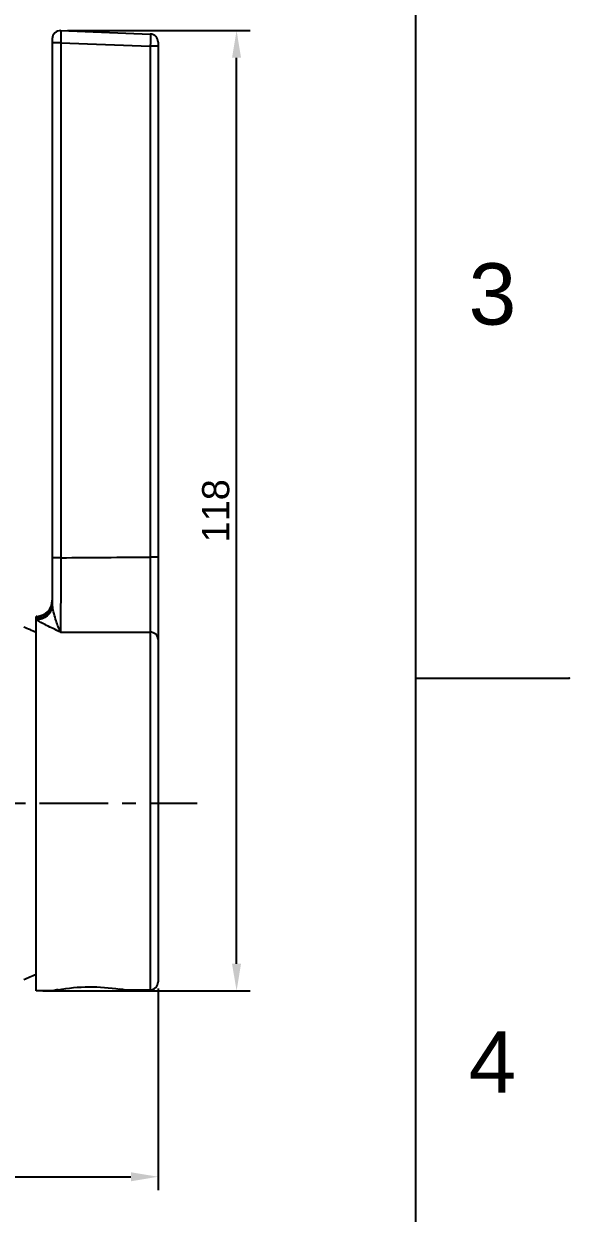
# Model space of a CAD drawing. Header units: millimetres. Extents: x 789 to 1209, y 393 to 987.
# Drawn here: x 1158.9 to 1209.1, y 711 to 820.5 of the extents above; entities that cross this region are included whole.
import ezdxf

# ---------------------------------------------------------------- set-up
doc = ezdxf.new("R2010")
doc.units = ezdxf.units.MM
doc.header["$LTSCALE"] = 0.1
doc.linetypes.add('CENTERX2', pattern=[101.6, 63.5, -12.7, 12.7, -12.7])
doc.layers.add('CENTER', color=1, linetype='CENTERX2')
doc.layers.add('DIM', color=3, linetype='Continuous')
doc.styles.get("Standard").update_dxf_attribs({"font": 'arial.ttf'})
doc.dimstyles.new('ISO-25', dxfattribs={"dimtxt": 2.5, "dimasz": 2.5, "dimexe": 1.25, "dimexo": 0.625, "dimtad": 1, "dimlfac": 1.333333, "dimtxsty": 'Standard', "dimcen": 2.5, "dimadec": 0, "dimazin": 0, "dimtfac": 1, "dimtmove": 0, "dimatfit": 3, "dimfxl": 0, "dimarcsym": 0})

# ---------------------------------------------------------------- blocks, each defined once
blk = doc.blocks.new('*D5')
at = {"layer": 'Defpoints', "color": 0}
for p in [(1093.73, 748.74), (1171.28, 732.29), (1171.28, 714.33)]:
    blk.add_point(p, dxfattribs=at)
at = {"layer": 'DIM', "color": 0, "lineweight": -2}
for p, q in [((1093.73, 748.11), (1093.73, 713.08)), ((1171.28, 731.67), (1171.28, 713.08)), ((1096.23, 714.33), (1168.78, 714.33))]:
    blk.add_line(p, q, dxfattribs=at)
at = {"layer": 'DIM', "color": 0}
for points in [[(1096.23, 714.74), (1096.23, 713.91), (1093.73, 714.33)], [(1168.78, 714.74), (1168.78, 713.91), (1171.28, 714.33)]]:
    blk.add_solid(points, dxfattribs=at)
at = {"layer": 'DIM', "color": 0, "insert": (1137.56, 716.46), "char_height": 2.5, "attachment_point": 5}
blk.add_mtext('103,4', dxfattribs=at)
blk = doc.blocks.new('*D10')
at = {"layer": 'Defpoints', "color": 0}
for p in [(1162.3, 819.92), (1178.51, 819.92), (1160.03, 731.45)]:
    blk.add_point(p, dxfattribs=at)
at = {"layer": 'DIM', "color": 0, "lineweight": -2}
for p, q in [((1162.93, 819.92), (1179.76, 819.92)), ((1178.51, 733.95), (1178.51, 817.42)), ((1160.66, 731.45), (1179.76, 731.45))]:
    blk.add_line(p, q, dxfattribs=at)
at = {"layer": 'DIM', "color": 0}
for points in [[(1178.09, 817.42), (1178.92, 817.42), (1178.51, 819.92)], [(1178.09, 733.95), (1178.92, 733.95), (1178.51, 731.45)]]:
    blk.add_solid(points, dxfattribs=at)
at = {"layer": 'DIM', "color": 0, "insert": (1176.6, 775.68), "char_height": 2.5, "attachment_point": 5, "rotation": 90}
blk.add_mtext('118', dxfattribs=at)

msp = doc.modelspace()

# ---------------------------------------------------------------- linework, layer by layer
for p, q in [((1195.0082, 406.7277), (1195.0082, 972.3843)), ((1195.0082, 760.2631), (1209.1496, 760.2631))]:
    msp.add_line(p, q)
at = {"color": 7, "linetype": 'Continuous'}
for p, q in [((1162.3117, 819.9189), (1170.5617, 819.6016)), ((1161.5328, 819.1694), (1161.5328, 767.2424)), ((1162.3117, 818.7947), (1161.5328, 818.7947)), ((1162.3117, 818.7947), (1162.3117, 771.3576)), ((1162.3117, 818.7947), (1170.5617, 818.4774)), ((1171.2828, 818.8521), (1171.2828, 732.2911)), ((1170.5617, 818.4774), (1170.5617, 771.4155)), ((1171.2828, 818.4774), (1170.5617, 818.4774)), ((1162.3117, 771.3576), (1161.5328, 771.3576)), ((1171.2828, 771.4155), (1170.5617, 771.4155)), ((1160.1085, 765.9482), (1160.0328, 765.9488)), ((1160.0328, 731.4488), (1160.0328, 765.9488)), ((1160.1085, 765.6304), (1160.1085, 765.9482)), ((1170.5394, 764.5051), (1170.5394, 731.5405)), ((1161.5328, 731.4619), (1160.0328, 731.4488)), ((1170.5394, 731.5405), (1168.2828, 731.5208))]:
    msp.add_line(p, q, dxfattribs=at)
for centre, radius, start, end in [((1162.2828, 819.1694), 0.75, 87.797402, 180), ((1170.5328, 818.8521), 0.75, 0, 87.797402), ((1160.0328, 767.4464), 1.5, 272.890774, 0), ((1152.5328, 748.7363), 17.4375, 64.483778, 68.556017), ((1152.5328, 748.7363), 17.4375, 291.443983, 295.509632), ((1170.5328, 732.2905), 0.75, 270.5, 0), ((1165.086, 714.1798), 17.6436, 99.848146, 101.618143), ((1164.9131, 713.5974), 18.2374, 79.352386, 81.053416)]:
    msp.add_arc(centre, radius, start, end, dxfattribs=at)
for points, knots in [([(1162.3117, 819.9189), (1162.3191, 819.9186), (1162.313, 819.8742), (1162.3246, 819.8255), (1162.3218, 819.7149), (1162.3243, 819.5804), (1162.3228, 819.4111), (1162.3198, 819.1466), (1162.3153, 818.9382), (1162.3117, 818.7947)], [0, 0, 0, 0, 0.01984385, 0.07681259, 0.16910029, 0.29325968, 0.44459814, 0.61729552, 1, 1, 1, 1]), ([(1170.5617, 819.6016), (1170.5691, 819.6013), (1170.563, 819.5569), (1170.5746, 819.5082), (1170.5718, 819.3976), (1170.5743, 819.2631), (1170.5728, 819.0938), (1170.5698, 818.8293), (1170.5653, 818.6209), (1170.5617, 818.4774)], [0, 0, 0, 0, 0.01984585, 0.07681555, 0.16909926, 0.29324973, 0.4445816, 0.6172787, 1, 1, 1, 1]), ([(1162.3117, 771.3576), (1162.3111, 770.6433), (1162.3074, 768.3523), (1162.3044, 766.0613), (1162.2894, 764.4847)], [0, 0, 0, 0, 0.31179384, 1, 1, 1, 1]), ([(1170.5617, 771.4155), (1170.5612, 770.6934), (1170.5575, 768.3899), (1170.5548, 766.0864), (1170.5394, 764.5051)], [0, 0, 0, 0, 0.31348748, 1, 1, 1, 1]), ([(1161.5328, 767.2424), (1161.5328, 766.8748), (1161.2303, 766.109), (1160.4783, 765.779), (1160.1085, 765.7606)], [0, 0, 0, 0, 0.49812788, 1, 1, 1, 1]), ([(1161.5624, 766.8698), (1161.4965, 766.5384), (1161.128, 765.9059), (1160.4444, 765.6407), (1160.1085, 765.6304)], [0, 0, 0, 0, 0.50136936, 1, 1, 1, 1]), ([(1162.2894, 764.4848), (1162.1299, 764.8273), (1161.846, 765.6117), (1161.6253, 766.4195), (1161.5624, 766.8702)], [0, 0, 0, 0, 0.45361623, 1, 1, 1, 1]), ([(1162.2894, 764.4847), (1162.0702, 764.6013), (1161.6418, 764.8169), (1161.0289, 765.1101), (1160.5184, 765.3676), (1160.2166, 765.5366), (1160.1085, 765.6304)], [0, 0, 0, 0, 0.30208286, 0.58360073, 0.8258068, 1, 1, 1, 1]), ([(1171.2828, 763.8142), (1171.2828, 763.9918), (1171.1099, 764.3685), (1170.7275, 764.5036), (1170.5394, 764.5051)], [0, 0, 0, 0, 0.485563, 1, 1, 1, 1]), ([(1162.0683, 731.5634), (1163.0048, 731.7267), (1164.9064, 731.9074), (1166.8111, 731.7607), (1167.7493, 731.6129)], [0, 0, 0, 0, 0.5002209, 1, 1, 1, 1])]:
    msp.add_open_spline(points, degree=3, knots=knots, dxfattribs=at)
for points in [[(1162.3117, 771.3576), (1165.0616, 771.3776), (1167.8116, 771.3969), (1170.5617, 771.4155)], [(1161.5624, 766.8702), (1161.5452, 766.9934), (1161.5328, 767.1179), (1161.5328, 767.2424)], [(1162.2894, 764.4847), (1165.0394, 764.4921), (1167.7894, 764.4988), (1170.5394, 764.5051)]]:
    msp.add_open_spline(points, degree=3, dxfattribs=at)
msp.add_point((1209.1496, 760.2631))
at = {"layer": 'CENTER'}
msp.add_line((1089.2214, 748.7363), (1174.8876, 748.7363), dxfattribs=at)

# ---------------------------------------------------------------- texts
at = {"char_height": 5.6566, "attachment_point": 5}
for s, insert in [('3', (1202.0789, 795.6166)), ('4', (1202.0789, 724.9095))]:
    msp.add_mtext_dynamic_manual_height_columns(s, width=50, gutter_width=12.5, heights=[0], dxfattribs=dict(at, insert=insert))

# ---------------------------------------------------------------- dimensions: what is measured, and where the dimension line sits
at = {"layer": 'DIM'}
dim = msp.add_linear_dim(base=(1178.5057, 819.9192), p1=(1160.0328, 731.4488), p2=(1162.3021, 819.9192), angle=90, text='118', dimstyle='ISO-25', dxfattribs=at)
dim.commit()
dim.dimension.update_dxf_attribs({"geometry": '*D10', "text_midpoint": (1176.6042, 775.684)})
dim = msp.add_linear_dim(base=(1171.2828, 714.3283), p1=(1093.7328, 748.7363), p2=(1171.2828, 732.2911), dimstyle='ISO-25', dxfattribs=at)
dim.commit()
dim.dimension.update_dxf_attribs({"geometry": '*D5', "text_midpoint": (1137.5626, 714.3283), "dimtype": 160})

doc.saveas('drawing.dxf')
